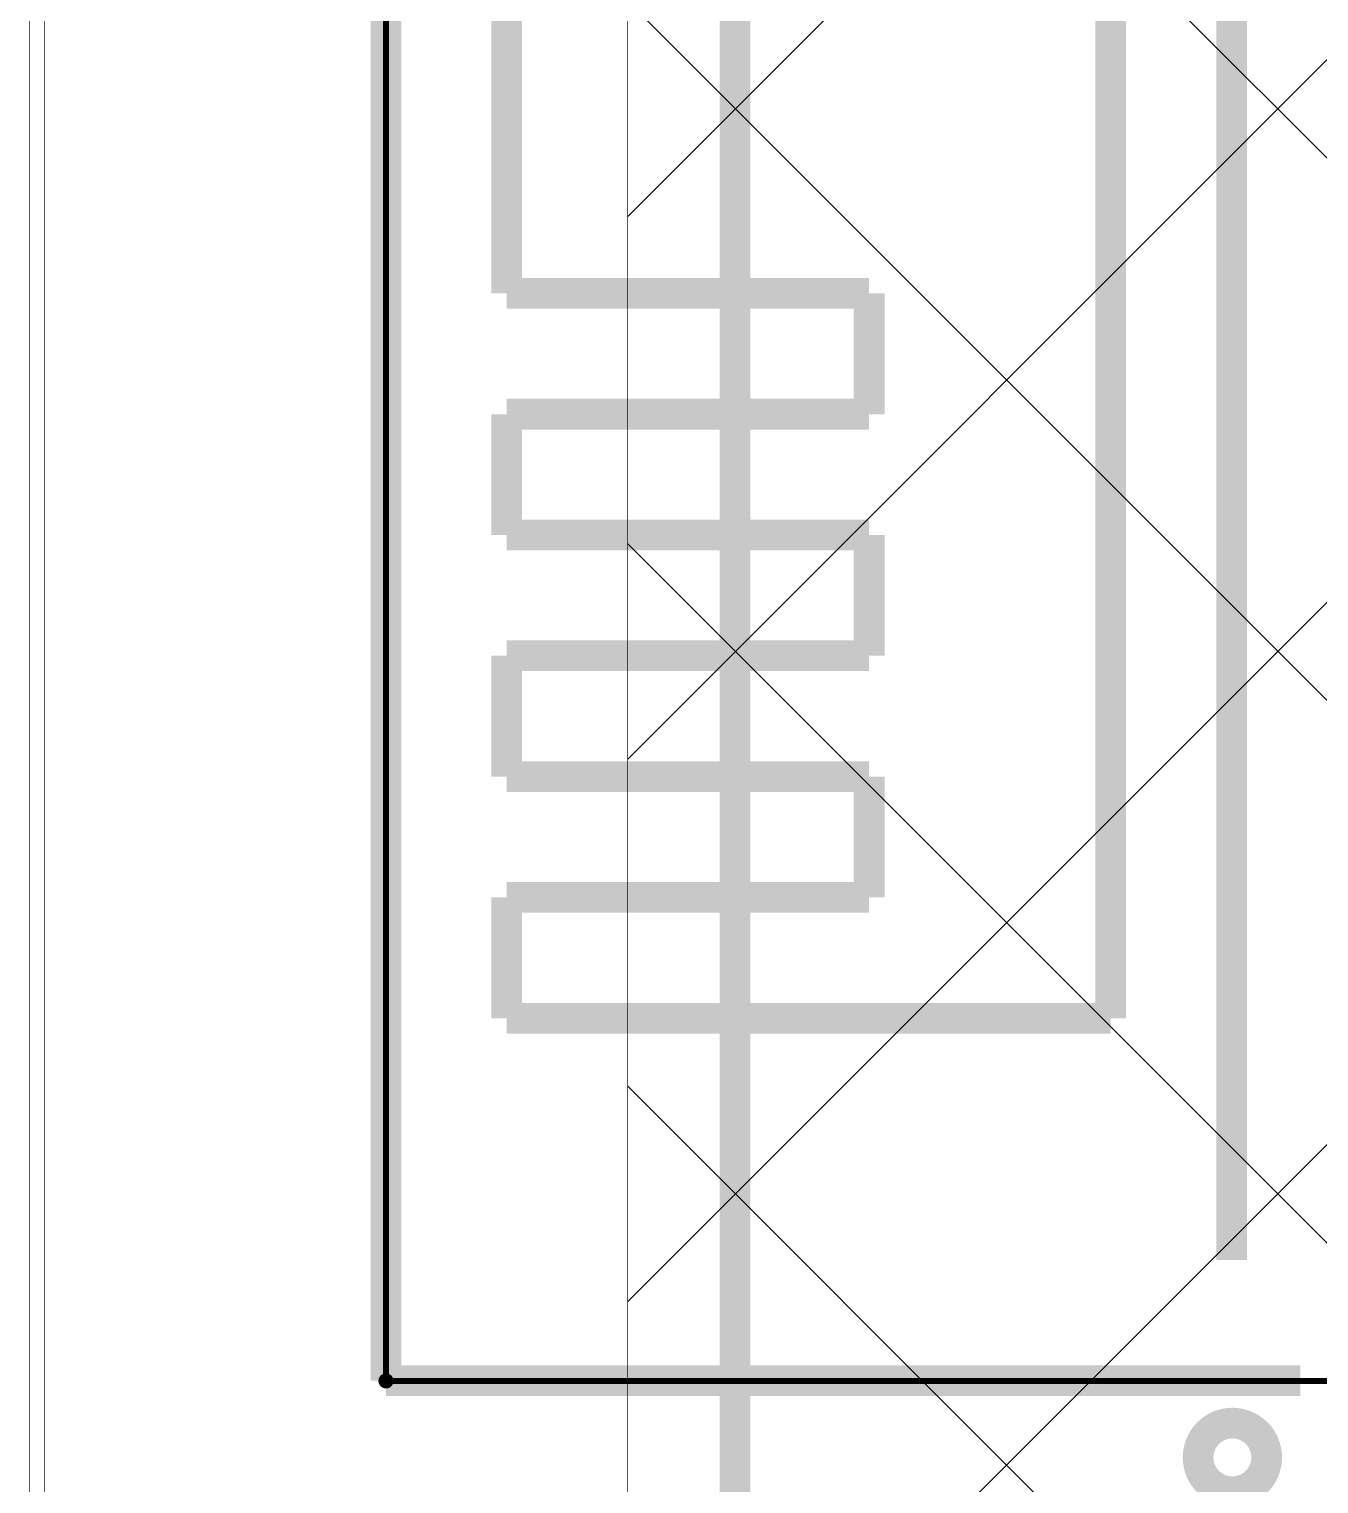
# Model space of a CAD drawing. Header units: millimetres. Extents: x -5.8 to 41.7, y -26.4 to 3.2.
# Drawn here: x -5.84 to 4.83, y -20.36 to -8.32 of the extents above; entities that cross this region are included whole.
import ezdxf

# ---------------------------------------------------------------- set-up
doc = ezdxf.new("R2010")
doc.units = ezdxf.units.MM
for name, color, linetype, true_color in [('Board Outline Layer', 7, 'Continuous', 0xff00ff), ('Bottom Layer', 7, 'Continuous', 0x0000ff), ('Component Marking Layer', 7, 'Continuous', 0x66ffcc), ('Component Shape Layer', 7, 'Continuous', 0x00cccc), ('Multi-Layer', 7, 'Continuous', 0xc0c0c0), ('Top Layer', 7, 'Continuous', 0xff0000), ('Top Silkscreen Layer', 7, 'Continuous', 0xffcc00)]:
    doc.layers.add(name, color=color, linetype=linetype, true_color=true_color)

msp = doc.modelspace()

# ---------------------------------------------------------------- hatches: boundary and pattern name
at = {"layer": 'Component Marking Layer'}
msp.add_hatch(color=256, dxfattribs=at).paths.add_polyline_path([(-2.95, -19.507, 1), (-2.83, -19.507, 1)])
at = {"layer": 'Multi-Layer'}
h = msp.add_hatch(dxfattribs=at)
h.set_pattern_fill('ANSI37', color=256, style=0)
h.paths.add_polyline_path([(-0.889, 0.635), (-0.889, -24.003), (5.588, -24.003), (5.588, 0.635)])

# ---------------------------------------------------------------- linework, layer by layer
at = {"layer": 'Board Outline Layer', "const_width": 0.254}
msp.add_lwpolyline([(0, -0.813), (0, -22.428, 0.414214), (0.94, -23.368), (37.16, -23.368, 0.414214), (38.1, -22.428), (38.1, -0.813, 0.414214), (37.16, 0.127), (0.94, 0.127, 0.414214)], format="xyb", close=True, dxfattribs=at)
at = {"layer": 'Bottom Layer', "const_width": 0.00508}
msp.add_lwpolyline([(-5.842, 3.175), (-5.842, -26.416), (41.529, -26.416), (41.529, 3.175)], close=True, dxfattribs=at)
at = {"layer": 'Component Marking Layer', "const_width": 0.00508}
msp.add_lwpolyline([(-2.95, -19.507, 1), (-2.83, -19.507, 1)], format="xyb", close=True, dxfattribs=at)
at = {"layer": 'Component Shape Layer', "const_width": 0.0508}
msp.add_lwpolyline([(21.111, -19.507), (-2.89, -19.507), (-2.89, -3.507), (21.111, -3.507)], close=True, dxfattribs=at)
msp.add_lwpolyline([(21.111, -19.507), (-2.89, -19.507), (-2.89, -3.507), (21.111, -3.507)], close=True, dxfattribs=at)
at = {"layer": 'Multi-Layer', "const_width": 0.00508}
msp.add_lwpolyline([(-0.889, 0.635), (-0.889, -24.003), (5.588, -24.003), (5.588, 0.635)], close=True, dxfattribs=at)
at = {"layer": 'Top Layer', "const_width": 0.00508}
msp.add_lwpolyline([(-5.715, 3.175), (-5.715, -26.416), (41.656, -26.416), (41.656, 3.175)], close=True, dxfattribs=at)
at = {"layer": 'Top Silkscreen Layer', "const_width": 0.254}
for points in [[(-2.89, -19.505), (-2.89, -3.505)], [(-2.89, -19.505), (-2.89, -3.505)], [(-1.89, -10.505), (-1.89, -4.505)], [(-1.89, -10.505), (-1.89, -4.505)], [(4.11, -18.505), (4.11, -4.505)], [(4.11, -18.505), (4.11, -4.505)], [(3.11, -6.505), (3.11, -16.505)], [(3.11, -6.505), (3.11, -16.505)], [(1.11, -10.505), (-1.89, -10.505)], [(1.11, -10.505), (-1.89, -10.505)], [(1.11, -11.505), (1.11, -10.505)], [(1.11, -11.505), (1.11, -10.505)], [(-1.89, -12.505), (-1.89, -11.505)], [(-1.89, -11.505), (1.11, -11.505)], [(-1.89, -12.505), (-1.89, -11.505)], [(-1.89, -11.505), (1.11, -11.505)], [(1.11, -12.505), (-1.89, -12.505)], [(1.11, -12.505), (-1.89, -12.505)], [(1.11, -13.505), (1.11, -12.505)], [(1.11, -13.505), (1.11, -12.505)], [(-1.89, -14.505), (-1.89, -13.505)], [(-1.89, -13.505), (1.11, -13.505)], [(-1.89, -14.505), (-1.89, -13.505)], [(-1.89, -13.505), (1.11, -13.505)], [(1.11, -14.505), (-1.89, -14.505)], [(1.11, -14.505), (-1.89, -14.505)], [(1.11, -15.505), (1.11, -14.505)], [(1.11, -15.505), (1.11, -14.505)], [(-1.89, -16.505), (-1.89, -15.505)], [(-1.89, -15.505), (1.11, -15.505)], [(-1.89, -16.505), (-1.89, -15.505)], [(-1.89, -15.505), (1.11, -15.505)], [(3.11, -16.505), (-1.89, -16.505)], [(3.11, -16.505), (-1.89, -16.505)], [(4.68, -19.505), (-2.89, -19.505)], [(4.68, -19.505), (-2.89, -19.505)]]:
    msp.add_lwpolyline(points, dxfattribs=at)
msp.add_lwpolyline([(3.833, -20.14, 1), (4.401, -20.14), (4.401, -20.14, 1), (3.833, -20.14)], format="xyb", dxfattribs=at)
msp.add_lwpolyline([(3.833, -20.14, 1), (4.401, -20.14), (4.401, -20.14, 1), (3.833, -20.14)], format="xyb", dxfattribs=at)

doc.saveas('drawing.dxf')
